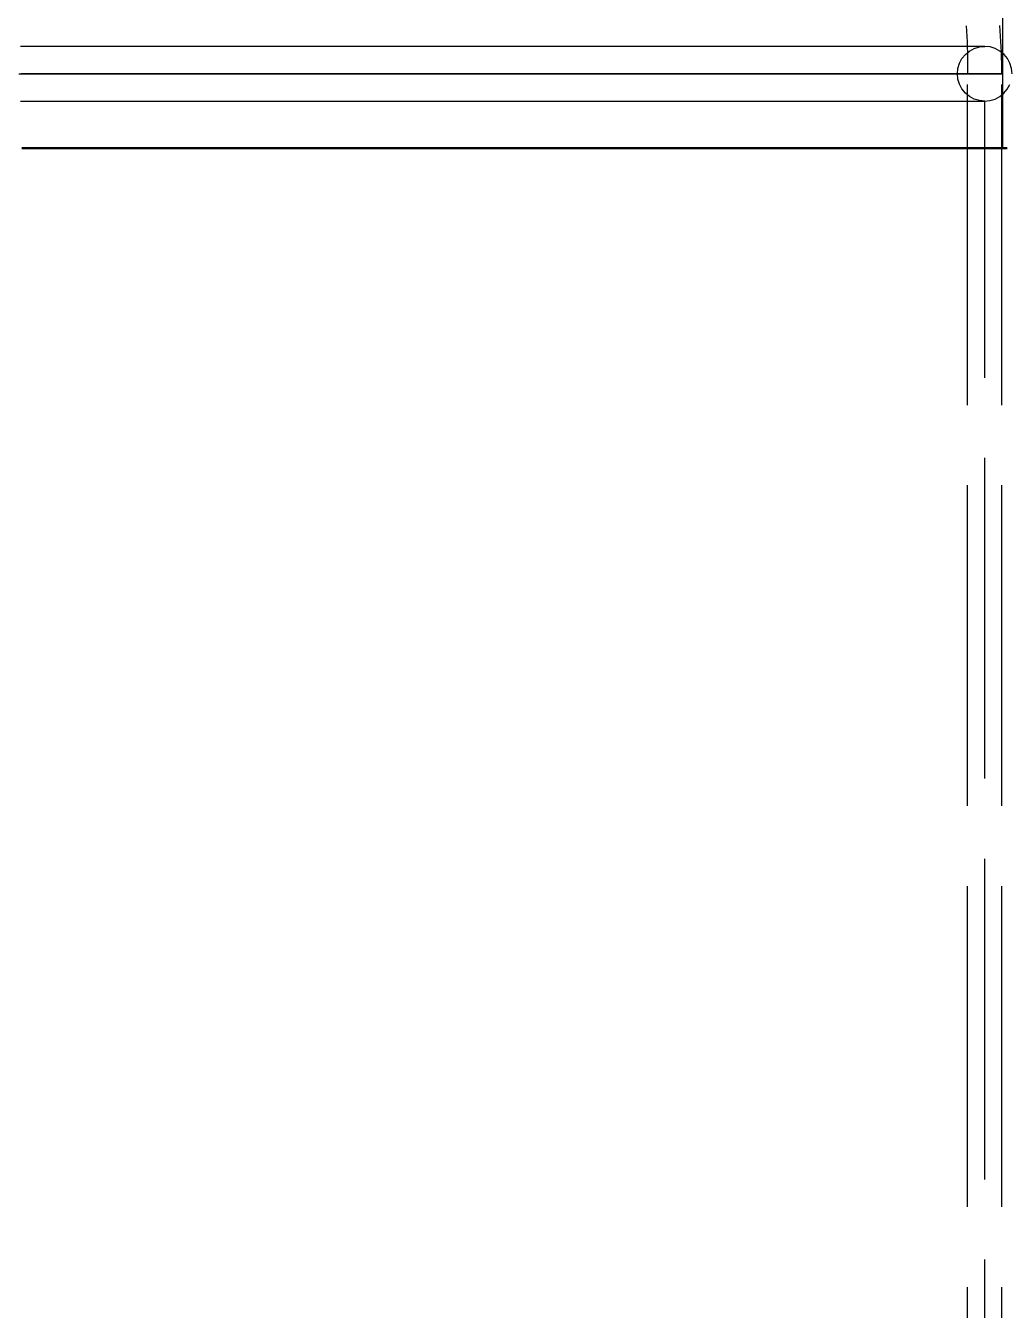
# Model space of a CAD drawing. Header units: millimetres. Extents: x 0 to 420, y 0 to 297.
# Drawn here: x 191.67 to 200.84, y 195.23 to 207.25 of the extents above; entities that cross this region are included whole.
import ezdxf

# ---------------------------------------------------------------- set-up
doc = ezdxf.new("R2010")
doc.units = ezdxf.units.MM
doc.linetypes.add('ISO02-TRAZOS', pattern=[3.75, 3, -0.75])
doc.layers.add('01-VISIBLE', color=7, linetype='CONTINUOUS', lineweight=50)
doc.layers.add('02-OCULTA', color=4, linetype='ISO02-TRAZOS', lineweight=25)

msp = doc.modelspace()

# ---------------------------------------------------------------- linework, layer by layer
at = {"layer": '01-VISIBLE'}
msp.add_lwpolyline([(191.631, 206.105), (191.681, 206.105), (191.731, 206.105), (191.782, 206.105), (191.832, 206.105), (191.882, 206.105), (191.932, 206.105), (191.982, 206.105), (192.032, 206.105), (192.082, 206.105), (192.132, 206.105), (192.182, 206.105), (192.232, 206.105), (192.282, 206.105), (192.333, 206.105), (192.383, 206.105), (192.433, 206.105), (192.483, 206.105), (192.533, 206.105), (192.583, 206.105), (192.633, 206.105), (192.683, 206.105), (192.733, 206.105), (192.783, 206.105), (192.834, 206.105), (192.884, 206.105), (192.934, 206.105), (192.984, 206.105), (193.034, 206.105), (193.084, 206.105), (193.134, 206.105), (193.184, 206.105), (193.234, 206.105), (193.284, 206.105), (193.335, 206.105), (193.385, 206.105), (193.435, 206.105), (193.485, 206.105), (193.535, 206.105), (193.585, 206.105), (193.635, 206.105), (193.685, 206.105), (193.735, 206.105), (193.785, 206.105), (193.835, 206.105), (193.886, 206.105), (193.936, 206.105), (193.986, 206.105), (194.036, 206.105), (194.086, 206.105), (194.136, 206.105), (194.186, 206.105), (194.236, 206.105), (194.286, 206.105), (194.336, 206.105), (194.387, 206.105), (194.437, 206.105), (194.487, 206.105), (194.537, 206.105), (194.587, 206.105), (194.637, 206.105), (194.687, 206.105), (194.737, 206.105), (194.787, 206.105), (194.837, 206.105), (194.888, 206.105), (194.938, 206.105), (194.988, 206.105), (195.038, 206.105), (195.088, 206.105), (195.138, 206.105), (195.188, 206.105), (195.238, 206.105), (195.288, 206.105), (195.338, 206.105), (195.388, 206.105), (195.439, 206.105), (195.489, 206.105), (195.539, 206.105), (195.589, 206.105), (195.639, 206.105), (195.689, 206.105), (195.739, 206.105), (195.789, 206.105), (195.839, 206.105), (195.889, 206.105), (195.94, 206.105), (195.99, 206.105), (196.04, 206.105), (196.09, 206.105), (196.14, 206.105), (196.19, 206.105), (196.24, 206.105), (196.29, 206.105), (196.34, 206.105), (196.39, 206.105), (196.44, 206.105), (196.491, 206.105), (196.541, 206.105), (196.591, 206.105), (196.641, 206.105), (196.691, 206.105), (196.741, 206.105), (196.791, 206.105), (196.841, 206.105), (196.891, 206.105), (196.941, 206.105), (196.992, 206.105), (197.042, 206.105), (197.092, 206.105), (197.142, 206.105), (197.192, 206.105), (197.242, 206.105), (197.292, 206.105), (197.342, 206.105), (197.392, 206.105), (197.442, 206.105), (197.493, 206.105), (197.543, 206.105), (197.593, 206.105), (197.643, 206.105), (197.693, 206.105), (197.743, 206.105), (197.793, 206.105), (197.843, 206.105), (197.893, 206.105), (197.943, 206.105), (197.993, 206.105), (198.044, 206.105), (198.094, 206.105), (198.144, 206.105), (198.194, 206.105), (198.244, 206.105), (198.294, 206.105), (198.344, 206.105), (198.394, 206.105), (198.444, 206.105), (198.494, 206.105), (198.545, 206.105), (198.595, 206.105), (198.645, 206.105), (198.695, 206.105), (198.745, 206.105), (198.795, 206.105), (198.845, 206.105), (198.895, 206.105), (198.945, 206.105), (198.995, 206.105), (199.046, 206.105), (199.096, 206.105), (199.146, 206.105), (199.196, 206.105), (199.246, 206.105), (199.296, 206.105), (199.346, 206.105), (199.396, 206.105), (199.446, 206.105), (199.496, 206.105), (199.546, 206.105), (199.597, 206.105), (199.647, 206.105), (199.697, 206.105), (199.747, 206.105), (199.797, 206.105), (199.847, 206.105), (199.897, 206.105), (199.947, 206.105), (199.997, 206.105), (200.047, 206.105), (200.098, 206.105), (200.148, 206.105), (200.198, 206.105), (200.248, 206.105), (200.298, 206.105), (200.348, 206.105), (200.398, 206.105), (200.448, 206.105), (200.498, 206.105), (200.548, 206.105), (200.599, 206.105), (200.649, 206.105), (200.699, 206.105), (200.749, 206.105), (200.799, 206.105), (200.849, 206.105)], dxfattribs=at)
at = {"layer": '02-OCULTA'}
for p, q in [((200.81, 206.105), (200.81, 210.105)), ((200.48, 166.2), (200.48, 206.8)), ((200.8, 166.2), (200.8, 206.8)), ((200.64, 166.456), (200.64, 206.544)), ((200.64, 166.456), (200.64, 206.544))]:
    msp.add_line(p, q, dxfattribs=at)
for points in [[(200.467, 207.25), (200.471, 207.2), (200.473, 207.15), (200.475, 207.1), (200.477, 207.05), (200.478, 207), (200.479, 206.95), (200.479, 206.9), (200.48, 206.85), (200.48, 206.8)], [(200.8, 206.8), (200.8, 206.85), (200.799, 206.9), (200.798, 206.951), (200.796, 207.001), (200.794, 207.051), (200.792, 207.101), (200.789, 207.151), (200.785, 207.201), (200.781, 207.251)], [(200.64, 207.056), (200.571, 207.056), (200.503, 207.056), (200.435, 207.056), (200.366, 207.056), (200.298, 207.056), (200.23, 207.056), (200.161, 207.056), (200.093, 207.056), (200.025, 207.056), (199.956, 207.056), (199.888, 207.056), (199.82, 207.056), (199.751, 207.056), (199.683, 207.056), (199.615, 207.056), (199.547, 207.056), (199.478, 207.056), (199.41, 207.056), (199.342, 207.056), (199.273, 207.056), (199.205, 207.056), (199.137, 207.056), (199.068, 207.056), (199, 207.056), (198.932, 207.056), (198.863, 207.056), (198.795, 207.056), (198.727, 207.056), (198.658, 207.056), (198.59, 207.056), (198.522, 207.056), (198.453, 207.056), (198.385, 207.056), (198.317, 207.056), (198.248, 207.056), (198.18, 207.056), (198.112, 207.056), (198.043, 207.056), (197.975, 207.056), (197.907, 207.056), (197.838, 207.056), (197.77, 207.056), (197.702, 207.056), (197.633, 207.056), (197.565, 207.056), (197.497, 207.056), (197.428, 207.056), (197.36, 207.056), (197.292, 207.056), (197.223, 207.056), (197.155, 207.056), (197.087, 207.056), (197.018, 207.056), (196.95, 207.056), (196.882, 207.056), (196.813, 207.056), (196.745, 207.056), (196.677, 207.056), (196.608, 207.056), (196.54, 207.056), (196.472, 207.056), (196.404, 207.056), (196.335, 207.056), (196.267, 207.056), (196.199, 207.056), (196.13, 207.056), (196.062, 207.056), (195.994, 207.056), (195.925, 207.056), (195.857, 207.056), (195.789, 207.056), (195.72, 207.056), (195.652, 207.056), (195.584, 207.056), (195.515, 207.056), (195.447, 207.056), (195.379, 207.056), (195.31, 207.056), (195.242, 207.056), (195.174, 207.056), (195.105, 207.056), (195.037, 207.056), (194.969, 207.056), (194.9, 207.056), (194.832, 207.056), (194.764, 207.056), (194.695, 207.056), (194.627, 207.056), (194.559, 207.056), (194.49, 207.056), (194.422, 207.056), (194.354, 207.056), (194.285, 207.056), (194.217, 207.056), (194.149, 207.056), (194.08, 207.056), (194.012, 207.056), (193.944, 207.056), (193.875, 207.056), (193.807, 207.056), (193.739, 207.056), (193.671, 207.056), (193.602, 207.056), (193.534, 207.056), (193.466, 207.056), (193.397, 207.056), (193.329, 207.056), (193.261, 207.056), (193.192, 207.056), (193.124, 207.056), (193.056, 207.056), (192.987, 207.056), (192.919, 207.056), (192.851, 207.056), (192.782, 207.056), (192.714, 207.056), (192.646, 207.056), (192.577, 207.056), (192.509, 207.056), (192.441, 207.056), (192.372, 207.056), (192.304, 207.056), (192.236, 207.056), (192.167, 207.056), (192.099, 207.056), (192.031, 207.056), (191.962, 207.056), (191.894, 207.056), (191.826, 207.056), (191.757, 207.056), (191.689, 207.056), (191.621, 207.056)], [(200.64, 207.056), (200.59, 207.056), (200.54, 207.056), (200.49, 207.056), (200.439, 207.056), (200.389, 207.056), (200.339, 207.056), (200.289, 207.056), (200.239, 207.056), (200.189, 207.056), (200.139, 207.056), (200.089, 207.056), (200.039, 207.056), (199.989, 207.056), (199.939, 207.056), (199.889, 207.056), (199.839, 207.056), (199.789, 207.056), (199.739, 207.056), (199.689, 207.056), (199.639, 207.056), (199.589, 207.056), (199.538, 207.056), (199.488, 207.056), (199.438, 207.056), (199.388, 207.056), (199.338, 207.056), (199.288, 207.056), (199.238, 207.056), (199.188, 207.056), (199.138, 207.056), (199.088, 207.056), (199.038, 207.056), (198.988, 207.056), (198.938, 207.056), (198.888, 207.056), (198.838, 207.056), (198.788, 207.056), (198.738, 207.056), (198.688, 207.056), (198.637, 207.056), (198.587, 207.056), (198.537, 207.056), (198.487, 207.056), (198.437, 207.056), (198.387, 207.056), (198.337, 207.056), (198.287, 207.056), (198.237, 207.056), (198.187, 207.056), (198.137, 207.056), (198.087, 207.056), (198.037, 207.056), (197.987, 207.056), (197.937, 207.056), (197.887, 207.056), (197.837, 207.056), (197.787, 207.056), (197.736, 207.056), (197.686, 207.056), (197.636, 207.056), (197.586, 207.056), (197.536, 207.056), (197.486, 207.056), (197.436, 207.056), (197.386, 207.056), (197.336, 207.056), (197.286, 207.056), (197.236, 207.056), (197.186, 207.056), (197.136, 207.056), (197.086, 207.056), (197.036, 207.056), (196.986, 207.056), (196.936, 207.056), (196.886, 207.056), (196.835, 207.056), (196.785, 207.056), (196.735, 207.056), (196.685, 207.056), (196.635, 207.056), (196.585, 207.056), (196.535, 207.056), (196.485, 207.056), (196.435, 207.056), (196.385, 207.056), (196.335, 207.056), (196.285, 207.056), (196.235, 207.056), (196.185, 207.056), (196.135, 207.056), (196.085, 207.056), (196.035, 207.056), (195.985, 207.056), (195.935, 207.056), (195.884, 207.056), (195.834, 207.056), (195.784, 207.056), (195.734, 207.056), (195.684, 207.056), (195.634, 207.056), (195.584, 207.056), (195.534, 207.056), (195.484, 207.056), (195.434, 207.056), (195.384, 207.056), (195.334, 207.056), (195.284, 207.056), (195.234, 207.056), (195.184, 207.056), (195.134, 207.056), (195.084, 207.056), (195.034, 207.056), (194.983, 207.056), (194.933, 207.056), (194.883, 207.056), (194.833, 207.056), (194.783, 207.056), (194.733, 207.056), (194.683, 207.056), (194.633, 207.056), (194.583, 207.056), (194.533, 207.056), (194.483, 207.056), (194.433, 207.056), (194.383, 207.056), (194.333, 207.056), (194.283, 207.056), (194.233, 207.056), (194.183, 207.056), (194.133, 207.056), (194.082, 207.056), (194.032, 207.056), (193.982, 207.056), (193.932, 207.056), (193.882, 207.056), (193.832, 207.056), (193.782, 207.056), (193.732, 207.056), (193.682, 207.056), (193.632, 207.056), (193.582, 207.056), (193.532, 207.056), (193.482, 207.056), (193.432, 207.056), (193.382, 207.056), (193.332, 207.056), (193.282, 207.056), (193.232, 207.056), (193.181, 207.056), (193.131, 207.056), (193.081, 207.056), (193.031, 207.056), (192.981, 207.056), (192.931, 207.056), (192.881, 207.056), (192.831, 207.056), (192.781, 207.056), (192.731, 207.056), (192.681, 207.056), (192.631, 207.056), (192.581, 207.056), (192.531, 207.056), (192.481, 207.056), (192.431, 207.056), (192.381, 207.056), (192.331, 207.056), (192.28, 207.056), (192.23, 207.056), (192.18, 207.056), (192.13, 207.056), (192.08, 207.056), (192.03, 207.056), (191.98, 207.056), (191.93, 207.056), (191.88, 207.056), (191.83, 207.056), (191.78, 207.056), (191.73, 207.056), (191.68, 207.056), (191.63, 207.056)], [(200.64, 206.544), (200.59, 206.549), (200.542, 206.563), (200.497, 206.587), (200.459, 206.619), (200.427, 206.658), (200.403, 206.702), (200.389, 206.75), (200.384, 206.8), (200.389, 206.85), (200.403, 206.898), (200.427, 206.942), (200.459, 206.981), (200.497, 207.013), (200.542, 207.037), (200.59, 207.051), (200.64, 207.056)], [(200.896, 206.8), (200.891, 206.85), (200.876, 206.898), (200.853, 206.942), (200.821, 206.981), (200.782, 207.013), (200.738, 207.037), (200.69, 207.051), (200.64, 207.056)], [(191.606, 206.8), (191.675, 206.8), (191.744, 206.8), (191.813, 206.8), (191.883, 206.8), (191.952, 206.8), (192.021, 206.8), (192.09, 206.8), (192.159, 206.8), (192.228, 206.8), (192.297, 206.8), (192.366, 206.8), (192.436, 206.8), (192.505, 206.8), (192.574, 206.8), (192.643, 206.8), (192.712, 206.8), (192.781, 206.8), (192.85, 206.8), (192.919, 206.8), (192.989, 206.8), (193.058, 206.8), (193.127, 206.8), (193.196, 206.8), (193.265, 206.8), (193.334, 206.8), (193.403, 206.8), (193.472, 206.8), (193.542, 206.8), (193.611, 206.8), (193.68, 206.8), (193.749, 206.8), (193.818, 206.8), (193.887, 206.8), (193.956, 206.8), (194.025, 206.8), (194.095, 206.8), (194.164, 206.8), (194.233, 206.8), (194.302, 206.8), (194.371, 206.8), (194.44, 206.8), (194.509, 206.8), (194.578, 206.8), (194.648, 206.8), (194.717, 206.8), (194.786, 206.8), (194.855, 206.8), (194.924, 206.8), (194.993, 206.8), (195.062, 206.8), (195.131, 206.8), (195.201, 206.8), (195.27, 206.8), (195.339, 206.8), (195.408, 206.8), (195.477, 206.8), (195.546, 206.8), (195.615, 206.8), (195.684, 206.8), (195.754, 206.8), (195.823, 206.8), (195.892, 206.8), (195.961, 206.8), (196.03, 206.8), (196.099, 206.8), (196.168, 206.8), (196.237, 206.8), (196.307, 206.8), (196.376, 206.8), (196.445, 206.8), (196.514, 206.8), (196.583, 206.8), (196.652, 206.8), (196.721, 206.8), (196.79, 206.8), (196.86, 206.8), (196.929, 206.8), (196.998, 206.8), (197.067, 206.8), (197.136, 206.8), (197.205, 206.8), (197.274, 206.8), (197.343, 206.8), (197.413, 206.8), (197.482, 206.8), (197.551, 206.8), (197.62, 206.8), (197.689, 206.8), (197.758, 206.8), (197.827, 206.8), (197.896, 206.8), (197.966, 206.8), (198.035, 206.8), (198.104, 206.8), (198.173, 206.8), (198.242, 206.8), (198.311, 206.8), (198.38, 206.8), (198.449, 206.8), (198.519, 206.8), (198.588, 206.8), (198.657, 206.8), (198.726, 206.8), (198.795, 206.8), (198.864, 206.8), (198.933, 206.8), (199.002, 206.8), (199.072, 206.8), (199.141, 206.8), (199.21, 206.8), (199.279, 206.8), (199.348, 206.8), (199.417, 206.8), (199.486, 206.8), (199.555, 206.8), (199.625, 206.8), (199.694, 206.8), (199.763, 206.8), (199.832, 206.8), (199.901, 206.8), (199.97, 206.8), (200.039, 206.8), (200.108, 206.8), (200.178, 206.8), (200.247, 206.8), (200.316, 206.8), (200.385, 206.8), (200.454, 206.8), (200.523, 206.8), (200.592, 206.8), (200.661, 206.8), (200.731, 206.8), (200.8, 206.8)], [(191.606, 206.8), (191.675, 206.8), (191.744, 206.8), (191.813, 206.8), (191.883, 206.8), (191.952, 206.8), (192.021, 206.8), (192.09, 206.8), (192.159, 206.8), (192.228, 206.8), (192.297, 206.8), (192.366, 206.8), (192.436, 206.8), (192.505, 206.8), (192.574, 206.8), (192.643, 206.8), (192.712, 206.8), (192.781, 206.8), (192.85, 206.8), (192.919, 206.8), (192.989, 206.8), (193.058, 206.8), (193.127, 206.8), (193.196, 206.8), (193.265, 206.8), (193.334, 206.8), (193.403, 206.8), (193.472, 206.8), (193.542, 206.8), (193.611, 206.8), (193.68, 206.8), (193.749, 206.8), (193.818, 206.8), (193.887, 206.8), (193.956, 206.8), (194.025, 206.8), (194.095, 206.8), (194.164, 206.8), (194.233, 206.8), (194.302, 206.8), (194.371, 206.8), (194.44, 206.8), (194.509, 206.8), (194.578, 206.8), (194.648, 206.8), (194.717, 206.8), (194.786, 206.8), (194.855, 206.8), (194.924, 206.8), (194.993, 206.8), (195.062, 206.8), (195.131, 206.8), (195.201, 206.8), (195.27, 206.8), (195.339, 206.8), (195.408, 206.8), (195.477, 206.8), (195.546, 206.8), (195.615, 206.8), (195.684, 206.8), (195.754, 206.8), (195.823, 206.8), (195.892, 206.8), (195.961, 206.8), (196.03, 206.8), (196.099, 206.8), (196.168, 206.8), (196.237, 206.8), (196.307, 206.8), (196.376, 206.8), (196.445, 206.8), (196.514, 206.8), (196.583, 206.8), (196.652, 206.8), (196.721, 206.8), (196.79, 206.8), (196.86, 206.8), (196.929, 206.8), (196.998, 206.8), (197.067, 206.8), (197.136, 206.8), (197.205, 206.8), (197.274, 206.8), (197.343, 206.8), (197.413, 206.8), (197.482, 206.8), (197.551, 206.8), (197.62, 206.8), (197.689, 206.8), (197.758, 206.8), (197.827, 206.8), (197.896, 206.8), (197.966, 206.8), (198.035, 206.8), (198.104, 206.8), (198.173, 206.8), (198.242, 206.8), (198.311, 206.8), (198.38, 206.8), (198.449, 206.8), (198.519, 206.8), (198.588, 206.8), (198.657, 206.8), (198.726, 206.8), (198.795, 206.8), (198.864, 206.8), (198.933, 206.8), (199.002, 206.8), (199.072, 206.8), (199.141, 206.8), (199.21, 206.8), (199.279, 206.8), (199.348, 206.8), (199.417, 206.8), (199.486, 206.8), (199.555, 206.8), (199.625, 206.8), (199.694, 206.8), (199.763, 206.8), (199.832, 206.8), (199.901, 206.8), (199.97, 206.8), (200.039, 206.8), (200.108, 206.8), (200.178, 206.8), (200.247, 206.8), (200.316, 206.8), (200.385, 206.8), (200.454, 206.8), (200.523, 206.8), (200.592, 206.8), (200.661, 206.8), (200.731, 206.8), (200.8, 206.8)], [(200.48, 206.8), (200.43, 206.8), (200.38, 206.8), (200.33, 206.8), (200.28, 206.8), (200.23, 206.8), (200.18, 206.8), (200.13, 206.8), (200.08, 206.8), (200.029, 206.8), (199.979, 206.8), (199.929, 206.8), (199.879, 206.8), (199.829, 206.8), (199.779, 206.8), (199.729, 206.8), (199.679, 206.8), (199.629, 206.8), (199.579, 206.8), (199.529, 206.8), (199.479, 206.8), (199.429, 206.8), (199.379, 206.8), (199.329, 206.8), (199.279, 206.8), (199.229, 206.8), (199.179, 206.8), (199.129, 206.8), (199.079, 206.8), (199.029, 206.8), (198.979, 206.8), (198.929, 206.8), (198.879, 206.8), (198.829, 206.8), (198.779, 206.8), (198.729, 206.8), (198.679, 206.8), (198.629, 206.8), (198.579, 206.8), (198.529, 206.8), (198.479, 206.8), (198.429, 206.8), (198.379, 206.8), (198.329, 206.8), (198.279, 206.8), (198.229, 206.8), (198.179, 206.8), (198.129, 206.8), (198.079, 206.8), (198.029, 206.8), (197.979, 206.8), (197.929, 206.8), (197.879, 206.8), (197.829, 206.8), (197.779, 206.8), (197.729, 206.8), (197.679, 206.8), (197.629, 206.8), (197.579, 206.8), (197.529, 206.8), (197.479, 206.8), (197.429, 206.8), (197.379, 206.8), (197.328, 206.8), (197.278, 206.8), (197.228, 206.8), (197.178, 206.8), (197.128, 206.8), (197.078, 206.8), (197.028, 206.8), (196.978, 206.8), (196.928, 206.8), (196.878, 206.8), (196.828, 206.8), (196.778, 206.8), (196.728, 206.8), (196.678, 206.8), (196.628, 206.8), (196.578, 206.8), (196.528, 206.8), (196.478, 206.8), (196.428, 206.8), (196.378, 206.8), (196.328, 206.8), (196.278, 206.8), (196.228, 206.8), (196.178, 206.8), (196.128, 206.8), (196.078, 206.8), (196.028, 206.8), (195.978, 206.8), (195.928, 206.8), (195.878, 206.8), (195.828, 206.8), (195.778, 206.8), (195.728, 206.8), (195.678, 206.8), (195.628, 206.8), (195.578, 206.8), (195.528, 206.8), (195.478, 206.8), (195.428, 206.8), (195.378, 206.8), (195.328, 206.8), (195.278, 206.8), (195.228, 206.8), (195.178, 206.8), (195.128, 206.8), (195.078, 206.8), (195.028, 206.8), (194.978, 206.8), (194.928, 206.8), (194.878, 206.8), (194.828, 206.8), (194.778, 206.8), (194.728, 206.8), (194.678, 206.8), (194.627, 206.8), (194.577, 206.8), (194.527, 206.8), (194.477, 206.8), (194.427, 206.8), (194.377, 206.8), (194.327, 206.8), (194.277, 206.8), (194.227, 206.8), (194.177, 206.8), (194.127, 206.8), (194.077, 206.8), (194.027, 206.8), (193.977, 206.8), (193.927, 206.8), (193.877, 206.8), (193.827, 206.8), (193.777, 206.8), (193.727, 206.8), (193.677, 206.8), (193.627, 206.8), (193.577, 206.8), (193.527, 206.8), (193.477, 206.8), (193.427, 206.8), (193.377, 206.8), (193.327, 206.8), (193.277, 206.8), (193.227, 206.8), (193.177, 206.8), (193.127, 206.8), (193.077, 206.8), (193.027, 206.8), (192.977, 206.8), (192.927, 206.8), (192.877, 206.8), (192.827, 206.8), (192.777, 206.8), (192.727, 206.8), (192.677, 206.8), (192.627, 206.8), (192.577, 206.8), (192.527, 206.8), (192.477, 206.8), (192.427, 206.8), (192.377, 206.8), (192.327, 206.8), (192.277, 206.8), (192.227, 206.8), (192.177, 206.8), (192.127, 206.8), (192.077, 206.8), (192.027, 206.8), (191.977, 206.8), (191.926, 206.8), (191.876, 206.8), (191.826, 206.8), (191.776, 206.8), (191.726, 206.8), (191.676, 206.8), (191.626, 206.8)], [(200.48, 206.8), (200.43, 206.8), (200.38, 206.8), (200.33, 206.8), (200.28, 206.8), (200.23, 206.8), (200.18, 206.8), (200.13, 206.8), (200.08, 206.8), (200.029, 206.8), (199.979, 206.8), (199.929, 206.8), (199.879, 206.8), (199.829, 206.8), (199.779, 206.8), (199.729, 206.8), (199.679, 206.8), (199.629, 206.8), (199.579, 206.8), (199.529, 206.8), (199.479, 206.8), (199.429, 206.8), (199.379, 206.8), (199.329, 206.8), (199.279, 206.8), (199.229, 206.8), (199.179, 206.8), (199.129, 206.8), (199.079, 206.8), (199.029, 206.8), (198.979, 206.8), (198.929, 206.8), (198.879, 206.8), (198.829, 206.8), (198.779, 206.8), (198.729, 206.8), (198.679, 206.8), (198.629, 206.8), (198.579, 206.8), (198.529, 206.8), (198.479, 206.8), (198.429, 206.8), (198.379, 206.8), (198.329, 206.8), (198.279, 206.8), (198.229, 206.8), (198.179, 206.8), (198.129, 206.8), (198.079, 206.8), (198.029, 206.8), (197.979, 206.8), (197.929, 206.8), (197.879, 206.8), (197.829, 206.8), (197.779, 206.8), (197.729, 206.8), (197.679, 206.8), (197.629, 206.8), (197.579, 206.8), (197.529, 206.8), (197.479, 206.8), (197.429, 206.8), (197.379, 206.8), (197.328, 206.8), (197.278, 206.8), (197.228, 206.8), (197.178, 206.8), (197.128, 206.8), (197.078, 206.8), (197.028, 206.8), (196.978, 206.8), (196.928, 206.8), (196.878, 206.8), (196.828, 206.8), (196.778, 206.8), (196.728, 206.8), (196.678, 206.8), (196.628, 206.8), (196.578, 206.8), (196.528, 206.8), (196.478, 206.8), (196.428, 206.8), (196.378, 206.8), (196.328, 206.8), (196.278, 206.8), (196.228, 206.8), (196.178, 206.8), (196.128, 206.8), (196.078, 206.8), (196.028, 206.8), (195.978, 206.8), (195.928, 206.8), (195.878, 206.8), (195.828, 206.8), (195.778, 206.8), (195.728, 206.8), (195.678, 206.8), (195.628, 206.8), (195.578, 206.8), (195.528, 206.8), (195.478, 206.8), (195.428, 206.8), (195.378, 206.8), (195.328, 206.8), (195.278, 206.8), (195.228, 206.8), (195.178, 206.8), (195.128, 206.8), (195.078, 206.8), (195.028, 206.8), (194.978, 206.8), (194.928, 206.8), (194.878, 206.8), (194.828, 206.8), (194.778, 206.8), (194.728, 206.8), (194.678, 206.8), (194.627, 206.8), (194.577, 206.8), (194.527, 206.8), (194.477, 206.8), (194.427, 206.8), (194.377, 206.8), (194.327, 206.8), (194.277, 206.8), (194.227, 206.8), (194.177, 206.8), (194.127, 206.8), (194.077, 206.8), (194.027, 206.8), (193.977, 206.8), (193.927, 206.8), (193.877, 206.8), (193.827, 206.8), (193.777, 206.8), (193.727, 206.8), (193.677, 206.8), (193.627, 206.8), (193.577, 206.8), (193.527, 206.8), (193.477, 206.8), (193.427, 206.8), (193.377, 206.8), (193.327, 206.8), (193.277, 206.8), (193.227, 206.8), (193.177, 206.8), (193.127, 206.8), (193.077, 206.8), (193.027, 206.8), (192.977, 206.8), (192.927, 206.8), (192.877, 206.8), (192.827, 206.8), (192.777, 206.8), (192.727, 206.8), (192.677, 206.8), (192.627, 206.8), (192.577, 206.8), (192.527, 206.8), (192.477, 206.8), (192.427, 206.8), (192.377, 206.8), (192.327, 206.8), (192.277, 206.8), (192.227, 206.8), (192.177, 206.8), (192.127, 206.8), (192.077, 206.8), (192.027, 206.8), (191.977, 206.8), (191.926, 206.8), (191.876, 206.8), (191.826, 206.8), (191.776, 206.8), (191.726, 206.8), (191.676, 206.8), (191.626, 206.8)], [(200.8, 206.8), (200.75, 206.8), (200.699, 206.8), (200.649, 206.8), (200.599, 206.8), (200.549, 206.8), (200.499, 206.8), (200.449, 206.8), (200.399, 206.8), (200.349, 206.8), (200.299, 206.8), (200.249, 206.8), (200.199, 206.8), (200.148, 206.8), (200.098, 206.8), (200.048, 206.8), (199.998, 206.8), (199.948, 206.8), (199.898, 206.8), (199.848, 206.8), (199.798, 206.8), (199.748, 206.8), (199.698, 206.8), (199.648, 206.8), (199.597, 206.8), (199.547, 206.8), (199.497, 206.8), (199.447, 206.8), (199.397, 206.8), (199.347, 206.8), (199.297, 206.8), (199.247, 206.8), (199.197, 206.8), (199.147, 206.8), (199.097, 206.8), (199.046, 206.8), (198.996, 206.8), (198.946, 206.8), (198.896, 206.8), (198.846, 206.8), (198.796, 206.8), (198.746, 206.8), (198.696, 206.8), (198.646, 206.8), (198.596, 206.8), (198.546, 206.8), (198.495, 206.8), (198.445, 206.8), (198.395, 206.8), (198.345, 206.8), (198.295, 206.8), (198.245, 206.8), (198.195, 206.8), (198.145, 206.8), (198.095, 206.8), (198.045, 206.8), (197.995, 206.8), (197.945, 206.8), (197.894, 206.8), (197.844, 206.8), (197.794, 206.8), (197.744, 206.8), (197.694, 206.8), (197.644, 206.8), (197.594, 206.8), (197.544, 206.8), (197.494, 206.8), (197.444, 206.8), (197.394, 206.8), (197.343, 206.8), (197.293, 206.8), (197.243, 206.8), (197.193, 206.8), (197.143, 206.8), (197.093, 206.8), (197.043, 206.8), (196.993, 206.8), (196.943, 206.8), (196.893, 206.8), (196.843, 206.8), (196.792, 206.8), (196.742, 206.8), (196.692, 206.8), (196.642, 206.8), (196.592, 206.8), (196.542, 206.8), (196.492, 206.8), (196.442, 206.8), (196.392, 206.8), (196.342, 206.8), (196.292, 206.8), (196.241, 206.8), (196.191, 206.8), (196.141, 206.8), (196.091, 206.8), (196.041, 206.8), (195.991, 206.8), (195.941, 206.8), (195.891, 206.8), (195.841, 206.8), (195.791, 206.8), (195.741, 206.8), (195.69, 206.8), (195.64, 206.8), (195.59, 206.8), (195.54, 206.8), (195.49, 206.8), (195.44, 206.8), (195.39, 206.8), (195.34, 206.8), (195.29, 206.8), (195.24, 206.8), (195.19, 206.8), (195.139, 206.8), (195.089, 206.8), (195.039, 206.8), (194.989, 206.8), (194.939, 206.8), (194.889, 206.8), (194.839, 206.8), (194.789, 206.8), (194.739, 206.8), (194.689, 206.8), (194.639, 206.8), (194.588, 206.8), (194.538, 206.8), (194.488, 206.8), (194.438, 206.8), (194.388, 206.8), (194.338, 206.8), (194.288, 206.8), (194.238, 206.8), (194.188, 206.8), (194.138, 206.8), (194.088, 206.8), (194.037, 206.8), (193.987, 206.8), (193.937, 206.8), (193.887, 206.8), (193.837, 206.8), (193.787, 206.8), (193.737, 206.8), (193.687, 206.8), (193.637, 206.8), (193.587, 206.8), (193.537, 206.8), (193.486, 206.8), (193.436, 206.8), (193.386, 206.8), (193.336, 206.8), (193.286, 206.8), (193.236, 206.8), (193.186, 206.8), (193.136, 206.8), (193.086, 206.8), (193.036, 206.8), (192.986, 206.8), (192.935, 206.8), (192.885, 206.8), (192.835, 206.8), (192.785, 206.8), (192.735, 206.8), (192.685, 206.8), (192.635, 206.8), (192.585, 206.8), (192.535, 206.8), (192.485, 206.8), (192.435, 206.8), (192.384, 206.8), (192.334, 206.8), (192.284, 206.8), (192.234, 206.8), (192.184, 206.8), (192.134, 206.8), (192.084, 206.8), (192.034, 206.8), (191.984, 206.8), (191.934, 206.8), (191.884, 206.8), (191.833, 206.8), (191.783, 206.8), (191.733, 206.8), (191.683, 206.8), (191.633, 206.8)], [(200.8, 206.8), (200.75, 206.8), (200.699, 206.8), (200.649, 206.8), (200.599, 206.8), (200.549, 206.8), (200.499, 206.8), (200.449, 206.8), (200.399, 206.8), (200.349, 206.8), (200.299, 206.8), (200.249, 206.8), (200.199, 206.8), (200.148, 206.8), (200.098, 206.8), (200.048, 206.8), (199.998, 206.8), (199.948, 206.8), (199.898, 206.8), (199.848, 206.8), (199.798, 206.8), (199.748, 206.8), (199.698, 206.8), (199.648, 206.8), (199.597, 206.8), (199.547, 206.8), (199.497, 206.8), (199.447, 206.8), (199.397, 206.8), (199.347, 206.8), (199.297, 206.8), (199.247, 206.8), (199.197, 206.8), (199.147, 206.8), (199.097, 206.8), (199.046, 206.8), (198.996, 206.8), (198.946, 206.8), (198.896, 206.8), (198.846, 206.8), (198.796, 206.8), (198.746, 206.8), (198.696, 206.8), (198.646, 206.8), (198.596, 206.8), (198.546, 206.8), (198.495, 206.8), (198.445, 206.8), (198.395, 206.8), (198.345, 206.8), (198.295, 206.8), (198.245, 206.8), (198.195, 206.8), (198.145, 206.8), (198.095, 206.8), (198.045, 206.8), (197.995, 206.8), (197.945, 206.8), (197.894, 206.8), (197.844, 206.8), (197.794, 206.8), (197.744, 206.8), (197.694, 206.8), (197.644, 206.8), (197.594, 206.8), (197.544, 206.8), (197.494, 206.8), (197.444, 206.8), (197.394, 206.8), (197.343, 206.8), (197.293, 206.8), (197.243, 206.8), (197.193, 206.8), (197.143, 206.8), (197.093, 206.8), (197.043, 206.8), (196.993, 206.8), (196.943, 206.8), (196.893, 206.8), (196.843, 206.8), (196.792, 206.8), (196.742, 206.8), (196.692, 206.8), (196.642, 206.8), (196.592, 206.8), (196.542, 206.8), (196.492, 206.8), (196.442, 206.8), (196.392, 206.8), (196.342, 206.8), (196.292, 206.8), (196.241, 206.8), (196.191, 206.8), (196.141, 206.8), (196.091, 206.8), (196.041, 206.8), (195.991, 206.8), (195.941, 206.8), (195.891, 206.8), (195.841, 206.8), (195.791, 206.8), (195.741, 206.8), (195.69, 206.8), (195.64, 206.8), (195.59, 206.8), (195.54, 206.8), (195.49, 206.8), (195.44, 206.8), (195.39, 206.8), (195.34, 206.8), (195.29, 206.8), (195.24, 206.8), (195.19, 206.8), (195.139, 206.8), (195.089, 206.8), (195.039, 206.8), (194.989, 206.8), (194.939, 206.8), (194.889, 206.8), (194.839, 206.8), (194.789, 206.8), (194.739, 206.8), (194.689, 206.8), (194.639, 206.8), (194.588, 206.8), (194.538, 206.8), (194.488, 206.8), (194.438, 206.8), (194.388, 206.8), (194.338, 206.8), (194.288, 206.8), (194.238, 206.8), (194.188, 206.8), (194.138, 206.8), (194.088, 206.8), (194.037, 206.8), (193.987, 206.8), (193.937, 206.8), (193.887, 206.8), (193.837, 206.8), (193.787, 206.8), (193.737, 206.8), (193.687, 206.8), (193.637, 206.8), (193.587, 206.8), (193.537, 206.8), (193.486, 206.8), (193.436, 206.8), (193.386, 206.8), (193.336, 206.8), (193.286, 206.8), (193.236, 206.8), (193.186, 206.8), (193.136, 206.8), (193.086, 206.8), (193.036, 206.8), (192.986, 206.8), (192.935, 206.8), (192.885, 206.8), (192.835, 206.8), (192.785, 206.8), (192.735, 206.8), (192.685, 206.8), (192.635, 206.8), (192.585, 206.8), (192.535, 206.8), (192.485, 206.8), (192.435, 206.8), (192.384, 206.8), (192.334, 206.8), (192.284, 206.8), (192.234, 206.8), (192.184, 206.8), (192.134, 206.8), (192.084, 206.8), (192.034, 206.8), (191.984, 206.8), (191.934, 206.8), (191.884, 206.8), (191.833, 206.8), (191.783, 206.8), (191.733, 206.8), (191.683, 206.8), (191.633, 206.8)], [(191.634, 206.8), (191.701, 206.8), (191.769, 206.8), (191.836, 206.8), (191.904, 206.8), (191.972, 206.8), (192.039, 206.8), (192.107, 206.8), (192.174, 206.8), (192.242, 206.8), (192.309, 206.8), (192.377, 206.8), (192.444, 206.8), (192.512, 206.8), (192.579, 206.8), (192.647, 206.8), (192.714, 206.8), (192.782, 206.8), (192.849, 206.8), (192.917, 206.8), (192.984, 206.8), (193.052, 206.8), (193.119, 206.8), (193.187, 206.8), (193.254, 206.8), (193.322, 206.8), (193.39, 206.8), (193.457, 206.8), (193.525, 206.8), (193.592, 206.8), (193.66, 206.8), (193.727, 206.8), (193.795, 206.8), (193.862, 206.8), (193.93, 206.8), (193.997, 206.8), (194.065, 206.8), (194.132, 206.8), (194.2, 206.8), (194.267, 206.8), (194.335, 206.8), (194.402, 206.8), (194.47, 206.8), (194.537, 206.8), (194.605, 206.8), (194.673, 206.8), (194.74, 206.8), (194.808, 206.8), (194.875, 206.8), (194.943, 206.8), (195.01, 206.8), (195.078, 206.8), (195.145, 206.8), (195.213, 206.8), (195.28, 206.8), (195.348, 206.8), (195.415, 206.8), (195.483, 206.8), (195.55, 206.8), (195.618, 206.8), (195.685, 206.8), (195.753, 206.8), (195.82, 206.8), (195.888, 206.8), (195.955, 206.8), (196.023, 206.8), (196.091, 206.8), (196.158, 206.8), (196.226, 206.8), (196.293, 206.8), (196.361, 206.8), (196.428, 206.8), (196.496, 206.8), (196.563, 206.8), (196.631, 206.8), (196.698, 206.8), (196.766, 206.8), (196.833, 206.8), (196.901, 206.8), (196.968, 206.8), (197.036, 206.8), (197.103, 206.8), (197.171, 206.8), (197.238, 206.8), (197.306, 206.8), (197.374, 206.8), (197.441, 206.8), (197.509, 206.8), (197.576, 206.8), (197.644, 206.8), (197.711, 206.8), (197.779, 206.8), (197.846, 206.8), (197.914, 206.8), (197.981, 206.8), (198.049, 206.8), (198.116, 206.8), (198.184, 206.8), (198.251, 206.8), (198.319, 206.8), (198.386, 206.8), (198.454, 206.8), (198.521, 206.8), (198.589, 206.8), (198.656, 206.8), (198.724, 206.8), (198.792, 206.8), (198.859, 206.8), (198.927, 206.8), (198.994, 206.8), (199.062, 206.8), (199.129, 206.8), (199.197, 206.8), (199.264, 206.8), (199.332, 206.8), (199.399, 206.8), (199.467, 206.8), (199.534, 206.8), (199.602, 206.8), (199.669, 206.8), (199.737, 206.8), (199.804, 206.8), (199.872, 206.8), (199.939, 206.8), (200.007, 206.8), (200.075, 206.8), (200.142, 206.8), (200.21, 206.8), (200.277, 206.8), (200.345, 206.8), (200.412, 206.8), (200.48, 206.8)], [(191.634, 206.8), (191.701, 206.8), (191.769, 206.8), (191.836, 206.8), (191.904, 206.8), (191.972, 206.8), (192.039, 206.8), (192.107, 206.8), (192.174, 206.8), (192.242, 206.8), (192.309, 206.8), (192.377, 206.8), (192.444, 206.8), (192.512, 206.8), (192.579, 206.8), (192.647, 206.8), (192.714, 206.8), (192.782, 206.8), (192.849, 206.8), (192.917, 206.8), (192.984, 206.8), (193.052, 206.8), (193.119, 206.8), (193.187, 206.8), (193.254, 206.8), (193.322, 206.8), (193.39, 206.8), (193.457, 206.8), (193.525, 206.8), (193.592, 206.8), (193.66, 206.8), (193.727, 206.8), (193.795, 206.8), (193.862, 206.8), (193.93, 206.8), (193.997, 206.8), (194.065, 206.8), (194.132, 206.8), (194.2, 206.8), (194.267, 206.8), (194.335, 206.8), (194.402, 206.8), (194.47, 206.8), (194.537, 206.8), (194.605, 206.8), (194.673, 206.8), (194.74, 206.8), (194.808, 206.8), (194.875, 206.8), (194.943, 206.8), (195.01, 206.8), (195.078, 206.8), (195.145, 206.8), (195.213, 206.8), (195.28, 206.8), (195.348, 206.8), (195.415, 206.8), (195.483, 206.8), (195.55, 206.8), (195.618, 206.8), (195.685, 206.8), (195.753, 206.8), (195.82, 206.8), (195.888, 206.8), (195.955, 206.8), (196.023, 206.8), (196.091, 206.8), (196.158, 206.8), (196.226, 206.8), (196.293, 206.8), (196.361, 206.8), (196.428, 206.8), (196.496, 206.8), (196.563, 206.8), (196.631, 206.8), (196.698, 206.8), (196.766, 206.8), (196.833, 206.8), (196.901, 206.8), (196.968, 206.8), (197.036, 206.8), (197.103, 206.8), (197.171, 206.8), (197.238, 206.8), (197.306, 206.8), (197.374, 206.8), (197.441, 206.8), (197.509, 206.8), (197.576, 206.8), (197.644, 206.8), (197.711, 206.8), (197.779, 206.8), (197.846, 206.8), (197.914, 206.8), (197.981, 206.8), (198.049, 206.8), (198.116, 206.8), (198.184, 206.8), (198.251, 206.8), (198.319, 206.8), (198.386, 206.8), (198.454, 206.8), (198.521, 206.8), (198.589, 206.8), (198.656, 206.8), (198.724, 206.8), (198.792, 206.8), (198.859, 206.8), (198.927, 206.8), (198.994, 206.8), (199.062, 206.8), (199.129, 206.8), (199.197, 206.8), (199.264, 206.8), (199.332, 206.8), (199.399, 206.8), (199.467, 206.8), (199.534, 206.8), (199.602, 206.8), (199.669, 206.8), (199.737, 206.8), (199.804, 206.8), (199.872, 206.8), (199.939, 206.8), (200.007, 206.8), (200.075, 206.8), (200.142, 206.8), (200.21, 206.8), (200.277, 206.8), (200.345, 206.8), (200.412, 206.8), (200.48, 206.8)], [(200.64, 206.544), (200.689, 206.549), (200.737, 206.563), (200.781, 206.587), (200.819, 206.618), (200.851, 206.656), (200.875, 206.7)], [(200.64, 206.544), (200.689, 206.549), (200.737, 206.563), (200.781, 206.587), (200.819, 206.618), (200.851, 206.656), (200.875, 206.7)], [(191.621, 206.544), (191.689, 206.544), (191.757, 206.544), (191.826, 206.544), (191.894, 206.544), (191.962, 206.544), (192.031, 206.544), (192.099, 206.544), (192.167, 206.544), (192.236, 206.544), (192.304, 206.544), (192.372, 206.544), (192.441, 206.544), (192.509, 206.544), (192.577, 206.544), (192.646, 206.544), (192.714, 206.544), (192.782, 206.544), (192.851, 206.544), (192.919, 206.544), (192.987, 206.544), (193.056, 206.544), (193.124, 206.544), (193.192, 206.544), (193.261, 206.544), (193.329, 206.544), (193.397, 206.544), (193.466, 206.544), (193.534, 206.544), (193.602, 206.544), (193.671, 206.544), (193.739, 206.544), (193.807, 206.544), (193.875, 206.544), (193.944, 206.544), (194.012, 206.544), (194.08, 206.544), (194.149, 206.544), (194.217, 206.544), (194.285, 206.544), (194.354, 206.544), (194.422, 206.544), (194.49, 206.544), (194.559, 206.544), (194.627, 206.544), (194.695, 206.544), (194.764, 206.544), (194.832, 206.544), (194.9, 206.544), (194.969, 206.544), (195.037, 206.544), (195.105, 206.544), (195.174, 206.544), (195.242, 206.544), (195.31, 206.544), (195.379, 206.544), (195.447, 206.544), (195.515, 206.544), (195.584, 206.544), (195.652, 206.544), (195.72, 206.544), (195.789, 206.544), (195.857, 206.544), (195.925, 206.544), (195.994, 206.544), (196.062, 206.544), (196.13, 206.544), (196.199, 206.544), (196.267, 206.544), (196.335, 206.544), (196.404, 206.544), (196.472, 206.544), (196.54, 206.544), (196.608, 206.544), (196.677, 206.544), (196.745, 206.544), (196.813, 206.544), (196.882, 206.544), (196.95, 206.544), (197.018, 206.544), (197.087, 206.544), (197.155, 206.544), (197.223, 206.544), (197.292, 206.544), (197.36, 206.544), (197.428, 206.544), (197.497, 206.544), (197.565, 206.544), (197.633, 206.544), (197.702, 206.544), (197.77, 206.544), (197.838, 206.544), (197.907, 206.544), (197.975, 206.544), (198.043, 206.544), (198.112, 206.544), (198.18, 206.544), (198.248, 206.544), (198.317, 206.544), (198.385, 206.544), (198.453, 206.544), (198.522, 206.544), (198.59, 206.544), (198.658, 206.544), (198.727, 206.544), (198.795, 206.544), (198.863, 206.544), (198.932, 206.544), (199, 206.544), (199.068, 206.544), (199.137, 206.544), (199.205, 206.544), (199.273, 206.544), (199.341, 206.544), (199.41, 206.544), (199.478, 206.544), (199.546, 206.544), (199.615, 206.544), (199.683, 206.544), (199.751, 206.544), (199.82, 206.544), (199.888, 206.544), (199.956, 206.544), (200.025, 206.544), (200.093, 206.544), (200.161, 206.544), (200.23, 206.544), (200.298, 206.544), (200.366, 206.544), (200.435, 206.544), (200.503, 206.544), (200.571, 206.544), (200.64, 206.544)], [(191.63, 206.544), (191.68, 206.544), (191.73, 206.544), (191.78, 206.544), (191.83, 206.544), (191.88, 206.544), (191.93, 206.544), (191.98, 206.544), (192.03, 206.544), (192.08, 206.544), (192.13, 206.544), (192.18, 206.544), (192.23, 206.544), (192.28, 206.544), (192.331, 206.544), (192.381, 206.544), (192.431, 206.544), (192.481, 206.544), (192.531, 206.544), (192.581, 206.544), (192.631, 206.544), (192.681, 206.544), (192.731, 206.544), (192.781, 206.544), (192.831, 206.544), (192.881, 206.544), (192.931, 206.544), (192.981, 206.544), (193.031, 206.544), (193.081, 206.544), (193.131, 206.544), (193.181, 206.544), (193.232, 206.544), (193.282, 206.544), (193.332, 206.544), (193.382, 206.544), (193.432, 206.544), (193.482, 206.544), (193.532, 206.544), (193.582, 206.544), (193.632, 206.544), (193.682, 206.544), (193.732, 206.544), (193.782, 206.544), (193.832, 206.544), (193.882, 206.544), (193.932, 206.544), (193.982, 206.544), (194.032, 206.544), (194.082, 206.544), (194.133, 206.544), (194.183, 206.544), (194.233, 206.544), (194.283, 206.544), (194.333, 206.544), (194.383, 206.544), (194.433, 206.544), (194.483, 206.544), (194.533, 206.544), (194.583, 206.544), (194.633, 206.544), (194.683, 206.544), (194.733, 206.544), (194.783, 206.544), (194.833, 206.544), (194.883, 206.544), (194.933, 206.544), (194.983, 206.544), (195.034, 206.544), (195.084, 206.544), (195.134, 206.544), (195.184, 206.544), (195.234, 206.544), (195.284, 206.544), (195.334, 206.544), (195.384, 206.544), (195.434, 206.544), (195.484, 206.544), (195.534, 206.544), (195.584, 206.544), (195.634, 206.544), (195.684, 206.544), (195.734, 206.544), (195.784, 206.544), (195.834, 206.544), (195.884, 206.544), (195.935, 206.544), (195.985, 206.544), (196.035, 206.544), (196.085, 206.544), (196.135, 206.544), (196.185, 206.544), (196.235, 206.544), (196.285, 206.544), (196.335, 206.544), (196.385, 206.544), (196.435, 206.544), (196.485, 206.544), (196.535, 206.544), (196.585, 206.544), (196.635, 206.544), (196.685, 206.544), (196.735, 206.544), (196.785, 206.544), (196.835, 206.544), (196.886, 206.544), (196.936, 206.544), (196.986, 206.544), (197.036, 206.544), (197.086, 206.544), (197.136, 206.544), (197.186, 206.544), (197.236, 206.544), (197.286, 206.544), (197.336, 206.544), (197.386, 206.544), (197.436, 206.544), (197.486, 206.544), (197.536, 206.544), (197.586, 206.544), (197.636, 206.544), (197.686, 206.544), (197.736, 206.544), (197.787, 206.544), (197.837, 206.544), (197.887, 206.544), (197.937, 206.544), (197.987, 206.544), (198.037, 206.544), (198.087, 206.544), (198.137, 206.544), (198.187, 206.544), (198.237, 206.544), (198.287, 206.544), (198.337, 206.544), (198.387, 206.544), (198.437, 206.544), (198.487, 206.544), (198.537, 206.544), (198.587, 206.544), (198.637, 206.544), (198.688, 206.544), (198.738, 206.544), (198.788, 206.544), (198.838, 206.544), (198.888, 206.544), (198.938, 206.544), (198.988, 206.544), (199.038, 206.544), (199.088, 206.544), (199.138, 206.544), (199.188, 206.544), (199.238, 206.544), (199.288, 206.544), (199.338, 206.544), (199.388, 206.544), (199.438, 206.544), (199.488, 206.544), (199.538, 206.544), (199.589, 206.544), (199.639, 206.544), (199.689, 206.544), (199.739, 206.544), (199.789, 206.544), (199.839, 206.544), (199.889, 206.544), (199.939, 206.544), (199.989, 206.544), (200.039, 206.544), (200.089, 206.544), (200.139, 206.544), (200.189, 206.544), (200.239, 206.544), (200.289, 206.544), (200.339, 206.544), (200.389, 206.544), (200.439, 206.544), (200.49, 206.544), (200.54, 206.544), (200.59, 206.544), (200.64, 206.544)], [(200.64, 206.544), (200.64, 206.544), (200.64, 206.544), (200.64, 206.544), (200.64, 206.544), (200.64, 206.544), (200.64, 206.544)], [(200.849, 206.105), (200.799, 206.105), (200.749, 206.105), (200.699, 206.105), (200.649, 206.105), (200.599, 206.105), (200.548, 206.105), (200.498, 206.105), (200.448, 206.105), (200.398, 206.105), (200.348, 206.105), (200.298, 206.105), (200.248, 206.105), (200.198, 206.105), (200.148, 206.105), (200.098, 206.105), (200.047, 206.105), (199.997, 206.105), (199.947, 206.105), (199.897, 206.105), (199.847, 206.105), (199.797, 206.105), (199.747, 206.105), (199.697, 206.105), (199.647, 206.105), (199.597, 206.105), (199.546, 206.105), (199.496, 206.105), (199.446, 206.105), (199.396, 206.105), (199.346, 206.105), (199.296, 206.105), (199.246, 206.105), (199.196, 206.105), (199.146, 206.105), (199.096, 206.105), (199.046, 206.105), (198.995, 206.105), (198.945, 206.105), (198.895, 206.105), (198.845, 206.105), (198.795, 206.105), (198.745, 206.105), (198.695, 206.105), (198.645, 206.105), (198.595, 206.105), (198.545, 206.105), (198.494, 206.105), (198.444, 206.105), (198.394, 206.105), (198.344, 206.105), (198.294, 206.105), (198.244, 206.105), (198.194, 206.105), (198.144, 206.105), (198.094, 206.105), (198.044, 206.105), (197.993, 206.105), (197.943, 206.105), (197.893, 206.105), (197.843, 206.105), (197.793, 206.105), (197.743, 206.105), (197.693, 206.105), (197.643, 206.105), (197.593, 206.105), (197.543, 206.105), (197.493, 206.105), (197.442, 206.105), (197.392, 206.105), (197.342, 206.105), (197.292, 206.105), (197.242, 206.105), (197.192, 206.105), (197.142, 206.105), (197.092, 206.105), (197.042, 206.105), (196.992, 206.105), (196.941, 206.105), (196.891, 206.105), (196.841, 206.105), (196.791, 206.105), (196.741, 206.105), (196.691, 206.105), (196.641, 206.105), (196.591, 206.105), (196.541, 206.105), (196.491, 206.105), (196.44, 206.105), (196.39, 206.105), (196.34, 206.105), (196.29, 206.105), (196.24, 206.105), (196.19, 206.105), (196.14, 206.105), (196.09, 206.105), (196.04, 206.105), (195.99, 206.105), (195.94, 206.105), (195.889, 206.105), (195.839, 206.105), (195.789, 206.105), (195.739, 206.105), (195.689, 206.105), (195.639, 206.105), (195.589, 206.105), (195.539, 206.105), (195.489, 206.105), (195.439, 206.105), (195.388, 206.105), (195.338, 206.105), (195.288, 206.105), (195.238, 206.105), (195.188, 206.105), (195.138, 206.105), (195.088, 206.105), (195.038, 206.105), (194.988, 206.105), (194.938, 206.105), (194.888, 206.105), (194.837, 206.105), (194.787, 206.105), (194.737, 206.105), (194.687, 206.105), (194.637, 206.105), (194.587, 206.105), (194.537, 206.105), (194.487, 206.105), (194.437, 206.105), (194.387, 206.105), (194.336, 206.105), (194.286, 206.105), (194.236, 206.105), (194.186, 206.105), (194.136, 206.105), (194.086, 206.105), (194.036, 206.105), (193.986, 206.105), (193.936, 206.105), (193.886, 206.105), (193.835, 206.105), (193.785, 206.105), (193.735, 206.105), (193.685, 206.105), (193.635, 206.105), (193.585, 206.105), (193.535, 206.105), (193.485, 206.105), (193.435, 206.105), (193.385, 206.105), (193.335, 206.105), (193.284, 206.105), (193.234, 206.105), (193.184, 206.105), (193.134, 206.105), (193.084, 206.105), (193.034, 206.105), (192.984, 206.105), (192.934, 206.105), (192.884, 206.105), (192.834, 206.105), (192.783, 206.105), (192.733, 206.105), (192.683, 206.105), (192.633, 206.105), (192.583, 206.105), (192.533, 206.105), (192.483, 206.105), (192.433, 206.105), (192.383, 206.105), (192.333, 206.105), (192.282, 206.105), (192.232, 206.105), (192.182, 206.105), (192.132, 206.105), (192.082, 206.105), (192.032, 206.105), (191.982, 206.105), (191.932, 206.105), (191.882, 206.105), (191.832, 206.105), (191.782, 206.105), (191.731, 206.105), (191.681, 206.105), (191.631, 206.105)], [(191.634, 206.105), (191.684, 206.105), (191.734, 206.105), (191.785, 206.105), (191.835, 206.105), (191.885, 206.105), (191.935, 206.105), (191.985, 206.105), (192.035, 206.105), (192.085, 206.105), (192.136, 206.105), (192.186, 206.105), (192.236, 206.105), (192.286, 206.105), (192.336, 206.105), (192.386, 206.105), (192.436, 206.105), (192.487, 206.105), (192.537, 206.105), (192.587, 206.105), (192.637, 206.105), (192.687, 206.105), (192.737, 206.105), (192.787, 206.105), (192.837, 206.105), (192.888, 206.105), (192.938, 206.105), (192.988, 206.105), (193.038, 206.105), (193.088, 206.105), (193.138, 206.105), (193.188, 206.105), (193.239, 206.105), (193.289, 206.105), (193.339, 206.105), (193.389, 206.105), (193.439, 206.105), (193.489, 206.105), (193.539, 206.105), (193.59, 206.105), (193.64, 206.105), (193.69, 206.105), (193.74, 206.105), (193.79, 206.105), (193.84, 206.105), (193.89, 206.105), (193.941, 206.105), (193.991, 206.105), (194.041, 206.105), (194.091, 206.105), (194.141, 206.105), (194.191, 206.105), (194.241, 206.105), (194.292, 206.105), (194.342, 206.105), (194.392, 206.105), (194.442, 206.105), (194.492, 206.105), (194.542, 206.105), (194.592, 206.105), (194.643, 206.105), (194.693, 206.105), (194.743, 206.105), (194.793, 206.105), (194.843, 206.105), (194.893, 206.105), (194.943, 206.105), (194.993, 206.105), (195.044, 206.105), (195.094, 206.105), (195.144, 206.105), (195.194, 206.105), (195.244, 206.105), (195.294, 206.105), (195.344, 206.105), (195.395, 206.105), (195.445, 206.105), (195.495, 206.105), (195.545, 206.105), (195.595, 206.105), (195.645, 206.105), (195.695, 206.105), (195.746, 206.105), (195.796, 206.105), (195.846, 206.105), (195.896, 206.105), (195.946, 206.105), (195.996, 206.105), (196.046, 206.105), (196.097, 206.105), (196.147, 206.105), (196.197, 206.105), (196.247, 206.105), (196.297, 206.105), (196.347, 206.105), (196.397, 206.105), (196.448, 206.105), (196.498, 206.105), (196.548, 206.105), (196.598, 206.105), (196.648, 206.105), (196.698, 206.105), (196.748, 206.105), (196.799, 206.105), (196.849, 206.105), (196.899, 206.105), (196.949, 206.105), (196.999, 206.105), (197.049, 206.105), (197.099, 206.105), (197.149, 206.105), (197.2, 206.105), (197.25, 206.105), (197.3, 206.105), (197.35, 206.105), (197.4, 206.105), (197.45, 206.105), (197.5, 206.105), (197.551, 206.105), (197.601, 206.105), (197.651, 206.105), (197.701, 206.105), (197.751, 206.105), (197.801, 206.105), (197.851, 206.105), (197.902, 206.105), (197.952, 206.105), (198.002, 206.105), (198.052, 206.105), (198.102, 206.105), (198.152, 206.105), (198.202, 206.105), (198.253, 206.105), (198.303, 206.105), (198.353, 206.105), (198.403, 206.105), (198.453, 206.105), (198.503, 206.105), (198.553, 206.105), (198.604, 206.105), (198.654, 206.105), (198.704, 206.105), (198.754, 206.105), (198.804, 206.105), (198.854, 206.105), (198.904, 206.105), (198.955, 206.105), (199.005, 206.105), (199.055, 206.105), (199.105, 206.105), (199.155, 206.105), (199.205, 206.105), (199.255, 206.105), (199.305, 206.105), (199.356, 206.105), (199.406, 206.105), (199.456, 206.105), (199.506, 206.105), (199.556, 206.105), (199.606, 206.105), (199.656, 206.105), (199.707, 206.105), (199.757, 206.105), (199.807, 206.105), (199.857, 206.105), (199.907, 206.105), (199.957, 206.105), (200.007, 206.105), (200.058, 206.105), (200.108, 206.105), (200.158, 206.105), (200.208, 206.105), (200.258, 206.105), (200.308, 206.105), (200.358, 206.105), (200.409, 206.105), (200.459, 206.105), (200.509, 206.105), (200.559, 206.105), (200.609, 206.105), (200.659, 206.105), (200.709, 206.105), (200.76, 206.105), (200.81, 206.105)], [(200.81, 206.105), (200.76, 206.105), (200.709, 206.105), (200.659, 206.105), (200.609, 206.105), (200.559, 206.105), (200.509, 206.105), (200.459, 206.105), (200.409, 206.105), (200.358, 206.105), (200.308, 206.105), (200.258, 206.105), (200.208, 206.105), (200.158, 206.105), (200.108, 206.105), (200.058, 206.105), (200.007, 206.105), (199.957, 206.105), (199.907, 206.105), (199.857, 206.105), (199.807, 206.105), (199.757, 206.105), (199.707, 206.105), (199.656, 206.105), (199.606, 206.105), (199.556, 206.105), (199.506, 206.105), (199.456, 206.105), (199.406, 206.105), (199.356, 206.105), (199.305, 206.105), (199.255, 206.105), (199.205, 206.105), (199.155, 206.105), (199.105, 206.105), (199.055, 206.105), (199.005, 206.105), (198.955, 206.105), (198.904, 206.105), (198.854, 206.105), (198.804, 206.105), (198.754, 206.105), (198.704, 206.105), (198.654, 206.105), (198.604, 206.105), (198.553, 206.105), (198.503, 206.105), (198.453, 206.105), (198.403, 206.105), (198.353, 206.105), (198.303, 206.105), (198.253, 206.105), (198.202, 206.105), (198.152, 206.105), (198.102, 206.105), (198.052, 206.105), (198.002, 206.105), (197.952, 206.105), (197.902, 206.105), (197.851, 206.105), (197.801, 206.105), (197.751, 206.105), (197.701, 206.105), (197.651, 206.105), (197.601, 206.105), (197.551, 206.105), (197.5, 206.105), (197.45, 206.105), (197.4, 206.105), (197.35, 206.105), (197.3, 206.105), (197.25, 206.105), (197.2, 206.105), (197.149, 206.105), (197.099, 206.105), (197.049, 206.105), (196.999, 206.105), (196.949, 206.105), (196.899, 206.105), (196.849, 206.105), (196.799, 206.105), (196.748, 206.105), (196.698, 206.105), (196.648, 206.105), (196.598, 206.105), (196.548, 206.105), (196.498, 206.105), (196.448, 206.105), (196.397, 206.105), (196.347, 206.105), (196.297, 206.105), (196.247, 206.105), (196.197, 206.105), (196.147, 206.105), (196.097, 206.105), (196.046, 206.105), (195.996, 206.105), (195.946, 206.105), (195.896, 206.105), (195.846, 206.105), (195.796, 206.105), (195.746, 206.105), (195.695, 206.105), (195.645, 206.105), (195.595, 206.105), (195.545, 206.105), (195.495, 206.105), (195.445, 206.105), (195.395, 206.105), (195.344, 206.105), (195.294, 206.105), (195.244, 206.105), (195.194, 206.105), (195.144, 206.105), (195.094, 206.105), (195.044, 206.105), (194.993, 206.105), (194.943, 206.105), (194.893, 206.105), (194.843, 206.105), (194.793, 206.105), (194.743, 206.105), (194.693, 206.105), (194.643, 206.105), (194.592, 206.105), (194.542, 206.105), (194.492, 206.105), (194.442, 206.105), (194.392, 206.105), (194.342, 206.105), (194.292, 206.105), (194.241, 206.105), (194.191, 206.105), (194.141, 206.105), (194.091, 206.105), (194.041, 206.105), (193.991, 206.105), (193.941, 206.105), (193.89, 206.105), (193.84, 206.105), (193.79, 206.105), (193.74, 206.105), (193.69, 206.105), (193.64, 206.105), (193.59, 206.105), (193.539, 206.105), (193.489, 206.105), (193.439, 206.105), (193.389, 206.105), (193.339, 206.105), (193.289, 206.105), (193.239, 206.105), (193.188, 206.105), (193.138, 206.105), (193.088, 206.105), (193.038, 206.105), (192.988, 206.105), (192.938, 206.105), (192.888, 206.105), (192.837, 206.105), (192.787, 206.105), (192.737, 206.105), (192.687, 206.105), (192.637, 206.105), (192.587, 206.105), (192.537, 206.105), (192.487, 206.105), (192.436, 206.105), (192.386, 206.105), (192.336, 206.105), (192.286, 206.105), (192.236, 206.105), (192.186, 206.105), (192.136, 206.105), (192.085, 206.105), (192.035, 206.105), (191.985, 206.105), (191.935, 206.105), (191.885, 206.105), (191.835, 206.105), (191.785, 206.105), (191.734, 206.105), (191.684, 206.105), (191.634, 206.105)]]:
    msp.add_lwpolyline(points, dxfattribs=at)

doc.saveas('drawing.dxf')
